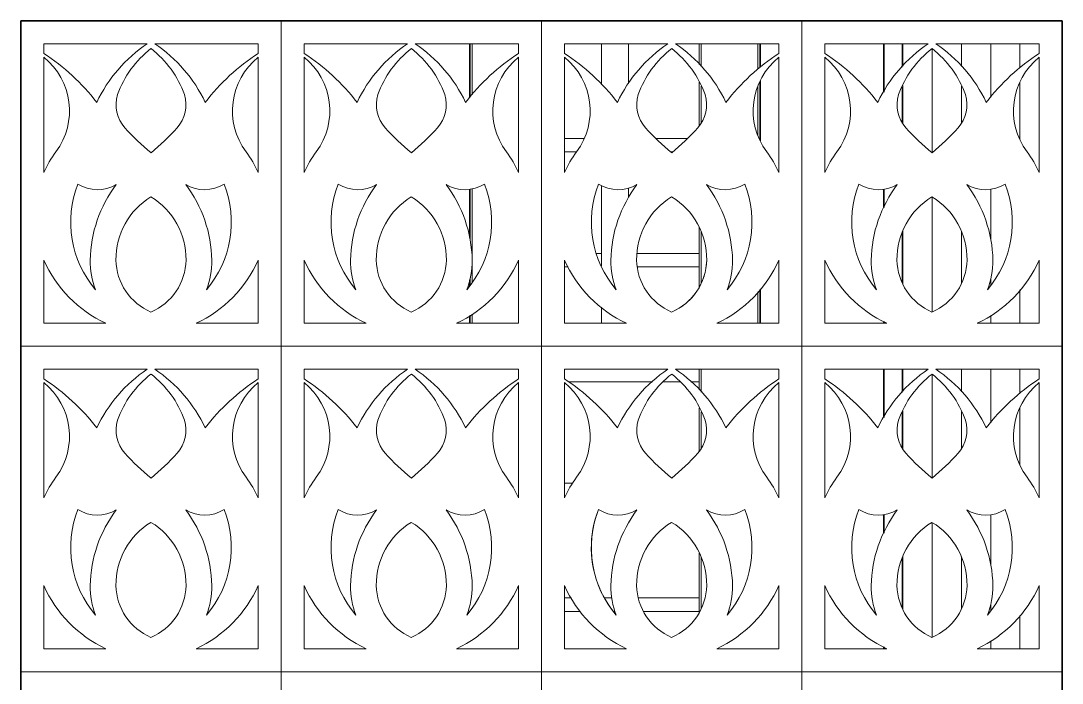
# Model space of a CAD drawing. Header units: millimetres. Extents: x -153298 to 620751, y -313239 to 250031.
# Drawn here: x 107883 to 110603, y -284527 to -282797 of the extents above; entities that cross this region are included whole.
import ezdxf

# ---------------------------------------------------------------- set-up
doc = ezdxf.new("R2010")
doc.units = ezdxf.units.MM
for name, color, linetype, lineweight in [('A-DETL', 7, 'Continuous', 70), ('A-GENM', 7, 'Continuous', 9), ('A-GLAZ-CURT', 7, 'Continuous', 9), ('WALL-E', 7, 'Continuous', 35)]:
    doc.layers.add(name, color=color, linetype=linetype, lineweight=lineweight)

# ---------------------------------------------------------------- blocks, each defined once
blk = doc.blocks.new('DPA_CP_Entrance Louver Grill Vertical Z - Louver Grill Vertical Z-18397921-2120-01 ENTRANCE 1 SECTION A')
at = {"layer": 'A-GLAZ-CURT', "color": 7}
for p, q in [((-873113.4, 113590), (-873113.4, 113463.7)), ((-873113.4, 113463.7), (-873113.4, 113590)), ((-873113.4, 113463.7), (-873113.4, 113590)), ((-873113.4, 113463.7), (-873113.4, 113590)), ((-873065.4, 113529.4), (-873065.4, 113590)), ((-873065.4, 113529.4), (-873065.4, 113590)), ((-873063.4, 113531.8), (-873063.4, 113590)), ((-873063.4, 113531.8), (-873063.4, 113590)), ((-873063.4, 113590), (-873063.4, 113531.8)), ((-873063.4, 113531.8), (-873063.4, 113590)), ((-873063.4, 113382), (-873063.4, 113481.3)), ((-873063.4, 113382), (-873063.4, 113481.3)), ((-873063.4, 113481.3), (-873063.4, 113382)), ((-873063.4, 113382), (-873063.4, 113481.3)), ((-873065.4, 113384.9), (-873065.4, 113477.1)), ((-873065.4, 113384.9), (-873065.4, 113477.1)), ((-873113.4, 113210.3), (-873113.4, 113162.1)), ((-873113.4, 113162.1), (-873113.4, 113210.3)), ((-873113.4, 113162.1), (-873113.4, 113210.3)), ((-873113.4, 113162.1), (-873113.4, 113210.3)), ((-873063.4, 112962.1), (-873063.4, 113102.9)), ((-873063.4, 112962.1), (-873063.4, 113102.9)), ((-873063.4, 113102.9), (-873063.4, 112962.1)), ((-873063.4, 112962.1), (-873063.4, 113102.9)), ((-873065.4, 112967.3), (-873065.4, 113097)), ((-873065.4, 112967.3), (-873065.4, 113097)), ((-873113.4, 112864.8), (-873113.4, 112860)), ((-873113.4, 112860), (-873113.4, 112864.8)), ((-873113.4, 112860), (-873113.4, 112864.8)), ((-873113.4, 112860), (-873113.4, 112864.8)), ((-873113.4, 112740), (-873113.4, 112613.7)), ((-873113.4, 112613.7), (-873113.4, 112740)), ((-873113.4, 112613.7), (-873113.4, 112740)), ((-873113.4, 112613.7), (-873113.4, 112740)), ((-873065.4, 112679.4), (-873065.4, 112740)), ((-873065.4, 112679.4), (-873065.4, 112740)), ((-873063.4, 112681.8), (-873063.4, 112740)), ((-873063.4, 112681.8), (-873063.4, 112740)), ((-873063.4, 112740), (-873063.4, 112681.8)), ((-873063.4, 112681.8), (-873063.4, 112740)), ((-873065.4, 112534.9), (-873065.4, 112627.1)), ((-873065.4, 112534.9), (-873065.4, 112627.1)), ((-873063.4, 112532), (-873063.4, 112631.3)), ((-873063.4, 112532), (-873063.4, 112631.3)), ((-873063.4, 112631.3), (-873063.4, 112532)), ((-873063.4, 112532), (-873063.4, 112631.3)), ((-873113.4, 112360.3), (-873113.4, 112312.1)), ((-873113.4, 112312.1), (-873113.4, 112360.3)), ((-873113.4, 112312.1), (-873113.4, 112360.3)), ((-873113.4, 112312.1), (-873113.4, 112360.3)), ((-873065.4, 112117.3), (-873065.4, 112247)), ((-873065.4, 112117.3), (-873065.4, 112247)), ((-873063.4, 112112.1), (-873063.4, 112252.9)), ((-873063.4, 112112.1), (-873063.4, 112252.9)), ((-873063.4, 112252.9), (-873063.4, 112112.1)), ((-873063.4, 112112.1), (-873063.4, 112252.9)), ((-873113.4, 112014.8), (-873113.4, 112010)), ((-873113.4, 112010), (-873113.4, 112014.8)), ((-873113.4, 112010), (-873113.4, 112014.8)), ((-873113.4, 112010), (-873113.4, 112014.8))]:
    blk.add_line(p, q, dxfattribs=at)
blk = doc.blocks.new('DPA_GM-Cage Ladder - H6000 with Protection Ring-8200624-2120-01 ENTRANCE 1 SECTION A')
at = {"layer": 'A-GENM', "color": 7}
for p, q in [((-874195.3, 113590), (-874195.3, 113449)), ((-874193.6, 113450.9), (-874193.6, 113590)), ((-874193.6, 113450.9), (-874193.6, 113590)), ((-874188.6, 113590), (-874188.6, 113456.7)), ((-874188.6, 113456.7), (-874188.6, 113590)), ((-873850.7, 113485.1), (-873850.7, 113590)), ((-873779.8, 113590), (-873779.8, 113486.6)), ((-873595.3, 113590), (-873595.3, 113536.3)), ((-873595.3, 113590), (-873595.3, 113536.3)), ((-873590.3, 113530.5), (-873590.3, 113590)), ((-873590.3, 113590), (-873590.3, 113530.5)), ((-873441.9, 113590), (-873441.9, 113524.1)), ((-873441.9, 113524.1), (-873441.9, 113590)), ((-873436.9, 113528.5), (-873436.9, 113590)), ((-873436.9, 113528.5), (-873436.9, 113590)), ((-873435.3, 113529.7), (-873435.3, 113590)), ((-873595.3, 113489.6), (-873595.3, 113376.3)), ((-873595.3, 113489.6), (-873595.3, 113376.3)), ((-873590.3, 113383.6), (-873590.3, 113479)), ((-873590.3, 113479), (-873590.3, 113383.6)), ((-873441.9, 113480.3), (-873441.9, 113349.9)), ((-873441.9, 113349.9), (-873441.9, 113480.3)), ((-873436.9, 113339.8), (-873436.9, 113490.1)), ((-873436.9, 113339.8), (-873436.9, 113490.1)), ((-873435.3, 113336.9), (-873435.3, 113493.1)), ((-873896.3, 113342.5), (-873947.4, 113342.5)), ((-873626.4, 113342.5), (-873708.3, 113342.5)), ((-873947.4, 113307.5), (-873916, 113307.5)), ((-873669.5, 113307.5), (-873665.3, 113307.5)), ((-874195.3, 113209.7), (-874195.3, 113084.1)), ((-874193.6, 113077.7), (-874193.6, 113210.1)), ((-874193.6, 113077.7), (-874193.6, 113210.1)), ((-874188.6, 113211.2), (-874188.6, 113027.4)), ((-874188.6, 113027.4), (-874188.6, 113211.2)), ((-873850.7, 113010.1), (-873850.7, 113219.7)), ((-873779.8, 113213.1), (-873779.8, 113188.3)), ((-873595.3, 113109.9), (-873595.3, 112954.7)), ((-873595.3, 113109.9), (-873595.3, 112954.7)), ((-873590.3, 112965), (-873590.3, 113100)), ((-873590.3, 113100), (-873590.3, 112965)), ((-874188.6, 113022.2), (-874188.6, 112968.3)), ((-874188.6, 112968.3), (-874188.6, 113022.2)), ((-873850.7, 113042.5), (-873863.8, 113042.5)), ((-873595.3, 113042.5), (-873757.3, 113042.5)), ((-873595.3, 113025), (-873595.3, 113041.9)), ((-873595.3, 113041.9), (-873595.3, 113025)), ((-873595.3, 113025), (-873595.3, 113008.1)), ((-873595.3, 113008.1), (-873595.3, 113025)), ((-873947.4, 113007.5), (-873937.6, 113007.5)), ((-873756.5, 113007.5), (-873595.3, 113007.5)), ((-874195.3, 112973.2), (-874195.3, 112958.6)), ((-874193.6, 112961.1), (-874193.6, 112978.8)), ((-874193.6, 112961.1), (-874193.6, 112978.8)), ((-873441.9, 112942), (-873441.9, 112860)), ((-873441.9, 112860), (-873441.9, 112942)), ((-873436.9, 112860), (-873436.9, 112948)), ((-873436.9, 112860), (-873436.9, 112948)), ((-873435.3, 112860), (-873435.3, 112950.1)), ((-874193.6, 112860), (-874193.6, 112880.9)), ((-874193.6, 112860), (-874193.6, 112880.9)), ((-874188.6, 112883.7), (-874188.6, 112860)), ((-874188.6, 112860), (-874188.6, 112883.7)), ((-873850.7, 112860), (-873850.7, 112901.9)), ((-874195.3, 112879.9), (-874195.3, 112860)), ((-873595.3, 112725), (-873595.3, 112740)), ((-873595.3, 112740), (-873595.3, 112725)), ((-873595.3, 112740), (-873595.3, 112686.3)), ((-873595.3, 112740), (-873595.3, 112686.3)), ((-873595.3, 112725), (-873595.3, 112708.1)), ((-873595.3, 112708.1), (-873595.3, 112725)), ((-873590.3, 112680.5), (-873590.3, 112740)), ((-873590.3, 112740), (-873590.3, 112680.5)), ((-873937.2, 112707.5), (-873717.4, 112707.5)), ((-873688.6, 112707.5), (-873646.2, 112707.5)), ((-873617.4, 112707.5), (-873595.3, 112707.5)), ((-873595.3, 112639.6), (-873595.3, 112526.3)), ((-873595.3, 112639.6), (-873595.3, 112526.3)), ((-873590.3, 112533.6), (-873590.3, 112629)), ((-873590.3, 112629), (-873590.3, 112533.6)), ((-873925.9, 112442.5), (-873947.4, 112442.5)), ((-873947.4, 112407.5), (-873945.5, 112407.5)), ((-873595.3, 112259.9), (-873595.3, 112104.7)), ((-873595.3, 112259.9), (-873595.3, 112104.7)), ((-873590.3, 112115), (-873590.3, 112250)), ((-873590.3, 112250), (-873590.3, 112115)), ((-873929.3, 112142.5), (-873947.4, 112142.5)), ((-873823.7, 112142.5), (-873842.6, 112142.5)), ((-873595.3, 112142.5), (-873754.5, 112142.5)), ((-873595.3, 112125), (-873595.3, 112141.9)), ((-873595.3, 112141.9), (-873595.3, 112125)), ((-873595.3, 112125), (-873595.3, 112108.1)), ((-873595.3, 112108.1), (-873595.3, 112125)), ((-873947.4, 112107.5), (-873905.6, 112107.5)), ((-873818.7, 112107.5), (-873814.9, 112107.5)), ((-873741.3, 112107.5), (-873595.3, 112107.5))]:
    blk.add_line(p, q, dxfattribs=at)
blk = doc.blocks.new('GM_Louver Grill Vertical Z - Z Profile-V94-2120-01 ENTRANCE 1 SECTION A')
at = {"layer": 'A-GENM', "color": 7}
for p, q in [((-872757.7, 113527.8), (-872757.7, 113590)), ((-872757.7, 113341.2), (-872757.7, 113488.7)), ((-872757.7, 112860), (-872757.7, 112947.1)), ((-872757.7, 112677.8), (-872757.7, 112740)), ((-872757.7, 112491.2), (-872757.7, 112638.7)), ((-872757.7, 112010), (-872757.7, 112097.1))]:
    blk.add_line(p, q, dxfattribs=at)
blk = doc.blocks.new('GM_Louver Grill Vertical Z - Z Profile-V95-2120-01 ENTRANCE 1 SECTION A')
at = {"layer": 'A-GENM', "color": 7}
for p, q in [((-872834.1, 113450.3), (-872834.1, 113590)), ((-872834.1, 113079.7), (-872834.1, 113209.9)), ((-872834.1, 112960.3), (-872834.1, 112977.1)), ((-872834.1, 112860), (-872834.1, 112880.6)), ((-872834.1, 112600.3), (-872834.1, 112740)), ((-872834.1, 112229.7), (-872834.1, 112359.9)), ((-872834.1, 112110.3), (-872834.1, 112127.1)), ((-872834.1, 112010), (-872834.1, 112030.6))]:
    blk.add_line(p, q, dxfattribs=at)
blk = doc.blocks.new('GM_Louver Grill Vertical Z - Z Profile-V96-2120-01 ENTRANCE 1 SECTION A')
at = {"layer": 'A-GENM', "color": 7}
for p, q in [((-872910.5, 113530.8), (-872910.5, 113590)), ((-872910.5, 113383.2), (-872910.5, 113479.6)), ((-872910.5, 112964.2), (-872910.5, 113100.9)), ((-872910.5, 112680.8), (-872910.5, 112740)), ((-872910.5, 112533.2), (-872910.5, 112629.6)), ((-872910.5, 112114.2), (-872910.5, 112250.9))]:
    blk.add_line(p, q, dxfattribs=at)
blk = doc.blocks.new('GM_Louver Grill Vertical Z - Z Profile-V97-2120-01 ENTRANCE 1 SECTION A')
at = {"layer": 'A-GENM', "color": 7}
for p, q in [((-872987, 113306), (-872987, 113577)), ((-872987, 112889.6), (-872987, 113189.7)), ((-872987, 112456), (-872987, 112727)), ((-872987, 112039.6), (-872987, 112339.7))]:
    blk.add_line(p, q, dxfattribs=at)
blk = doc.blocks.new('GM_Louver Grill Vertical Z - Z Profile-V99-2120-01 ENTRANCE 1 SECTION A')
at = {"layer": 'A-GENM', "color": 7}
for p, q in [((-873063.4, 113531.8), (-873063.4, 113590)), ((-873063.4, 113382), (-873063.4, 113481.3)), ((-873063.4, 112962.1), (-873063.4, 113102.9)), ((-873063.4, 112681.8), (-873063.4, 112740)), ((-873063.4, 112532), (-873063.4, 112631.3)), ((-873063.4, 112112.1), (-873063.4, 112252.9))]:
    blk.add_line(p, q, dxfattribs=at)
blk = doc.blocks.new('CP_Facade_FeaturePanel - FeaturePanel-V163-2120-01 ENTRANCE 1 SECTION A')
at = {"layer": 'A-GLAZ-CURT', "color": 7}
for p, q in [((-872647.4, 111950), (-873327.4, 111950)), ((-873327.4, 111950), (-873327.4, 111100)), ((-873327.4, 111100), (-873327.4, 111950)), ((-873327.4, 111950), (-872647.4, 111950)), ((-872647.4, 111100), (-872647.4, 111950)), ((-872647.4, 111950), (-872647.4, 111100)), ((-873267.4, 111865), (-873267.4, 111890)), ((-873267.4, 111890), (-872997.4, 111890)), ((-872997.4, 111890), (-873267.4, 111890)), ((-873267.4, 111890), (-873267.4, 111865)), ((-872977.4, 111890), (-872707.4, 111890)), ((-872707.4, 111890), (-872977.4, 111890)), ((-872707.4, 111890), (-872707.4, 111865)), ((-872707.4, 111865), (-872707.4, 111890)), ((-873267.4, 111553.8), (-873267.4, 111855)), ((-873267.4, 111855), (-873267.4, 111553.8)), ((-872707.4, 111855), (-872707.4, 111553.8)), ((-872707.4, 111553.8), (-872707.4, 111855)), ((-873267.4, 111160), (-873267.4, 111325)), ((-873267.4, 111325), (-873267.4, 111160)), ((-872707.4, 111325), (-872707.4, 111160)), ((-872707.4, 111160), (-872707.4, 111325)), ((-873105.1, 111160), (-873267.4, 111160)), ((-873267.4, 111160), (-873105.1, 111160)), ((-872707.4, 111160), (-872869.7, 111160)), ((-872869.7, 111160), (-872707.4, 111160)), ((-873327.4, 111100), (-872647.4, 111100)), ((-872647.4, 111100), (-873327.4, 111100))]:
    blk.add_line(p, q, dxfattribs=at)
for centre, radius, start, end in [((-872783.1, 111572.3), 383.2, 123.9981, 154.5541), ((-872783.1, 111572.3), 383.2, 123.9981, 154.5541), ((-872824.6, 111667.3), 265.8, 127.7601, 160.2399), ((-872824.6, 111667.3), 265.8, 127.7601, 160.2399), ((-873150.1, 111667.3), 265.8, 19.7601, 52.2399), ((-873150.1, 111667.3), 265.8, 19.7601, 52.2399), ((-873191.6, 111572.3), 383.2, 25.4459, 56.0019), ((-873191.6, 111572.3), 383.2, 25.4459, 56.0019), ((-873574.1, 111395.2), 561, 37.5261, 56.8621), ((-873574.1, 111395.2), 561, 37.5261, 56.8621), ((-873380, 111715), 179.7, 323.3195, 51.1914), ((-873380, 111715), 179.7, 323.3195, 51.1914), ((-872400.7, 111395.2), 561, 123.1379, 142.4739), ((-872400.7, 111395.2), 561, 123.1379, 142.4739), ((-872594.8, 111715), 179.7, 128.8086, 216.6805), ((-872594.8, 111715), 179.7, 128.8086, 216.6805), ((-872987.9, 111731), 90.7, 163.2297, 221.8239), ((-872987.9, 111731), 90.7, 163.2297, 221.8239), ((-872986.8, 111731), 90.7, 318.1761, 16.7703), ((-872986.8, 111731), 90.7, 318.1761, 16.7703), ((-872617.3, 112062.6), 588, 221.8239, 230.9994), ((-872617.3, 112062.6), 588, 221.8239, 230.9994), ((-873357.4, 112062.6), 588, 309.0006, 318.1761), ((-873357.4, 112062.6), 588, 309.0006, 318.1761), ((-873010, 111439.4), 281.7, 143.3195, 156.0312), ((-873010, 111439.4), 281.7, 143.3195, 156.0312), ((-872964.8, 111439.4), 281.7, 23.9688, 36.6805), ((-872964.8, 111439.4), 281.7, 23.9688, 36.6805), ((-872926.2, 111424.1), 271.1, 158.5051, 220.5829), ((-872926.2, 111424.1), 271.1, 158.5051, 220.5829), ((-873127.4, 111605.7), 96.8, 238.2187, 300.5888), ((-873127.4, 111605.7), 96.8, 238.2187, 300.5888), ((-872806.9, 111318.1), 339.5, 143.0177, 178.8347), ((-872806.9, 111318.1), 339.5, 143.0177, 178.8347), ((-872847.4, 111605.7), 96.8, 239.4112, 301.7813), ((-872847.4, 111605.7), 96.8, 239.4112, 301.7813), ((-873167.8, 111318.1), 339.5, 1.1653, 36.9823), ((-873167.8, 111318.1), 339.5, 1.1653, 36.9823), ((-873048.6, 111424.1), 271.1, 319.4171, 21.4949), ((-873048.6, 111424.1), 271.1, 319.4171, 21.4949), ((-872890.1, 111328.2), 188.8, 121.0217, 180.9783), ((-872890.1, 111328.2), 188.8, 121.0217, 180.9783), ((-873084.7, 111328.2), 188.8, 359.0217, 58.9783), ((-873084.7, 111328.2), 188.8, 26.2825, 58.9783), ((-873084.7, 111328.2), 188.8, 359.0217, 26.218), ((-872966.2, 111458.9), 329.6, 203.9688, 245.0817), ((-872966.2, 111458.9), 329.6, 203.9688, 245.0817), ((-872952.1, 111321), 194.3, 178.8347, 202.1764), ((-872952.1, 111321), 194.3, 178.8347, 202.1764), ((-872928.8, 111327.6), 150.1, 180.9783, 247.0217), ((-872928.8, 111327.6), 150.1, 180.9783, 247.0217), ((-873046, 111327.6), 150.1, 292.9783, 359.0217), ((-873046, 111327.6), 150.1, 292.9783, 359.0217), ((-873008.5, 111458.9), 329.6, 294.9183, 336.0312), ((-873008.5, 111458.9), 329.6, 294.9183, 336.0312), ((-873022.6, 111321), 194.3, 337.8236, 1.1653), ((-873022.6, 111321), 194.3, 337.8236, 1.1653)]:
    blk.add_arc(centre, radius, start, end, dxfattribs=at)
blk = doc.blocks.new('CP_Facade_FeaturePanel - FeaturePanel-V164-2120-01 ENTRANCE 1 SECTION A')
at = {"layer": 'A-GLAZ-CURT', "color": 7}
for p, q in [((-873327.4, 111950), (-874007.4, 111950)), ((-874007.4, 111950), (-874007.4, 111100)), ((-874007.4, 111100), (-874007.4, 111950)), ((-874007.4, 111950), (-873327.4, 111950)), ((-873327.4, 111100), (-873327.4, 111950)), ((-873327.4, 111950), (-873327.4, 111100)), ((-873947.4, 111865), (-873947.4, 111890)), ((-873947.4, 111890), (-873677.4, 111890)), ((-873677.4, 111890), (-873947.4, 111890)), ((-873947.4, 111890), (-873947.4, 111865)), ((-873657.4, 111890), (-873387.4, 111890)), ((-873387.4, 111890), (-873657.4, 111890)), ((-873387.4, 111890), (-873387.4, 111865)), ((-873387.4, 111865), (-873387.4, 111890)), ((-873947.4, 111553.8), (-873947.4, 111855)), ((-873947.4, 111855), (-873947.4, 111553.8)), ((-873387.4, 111855), (-873387.4, 111553.8)), ((-873387.4, 111553.8), (-873387.4, 111855)), ((-873947.4, 111160), (-873947.4, 111325)), ((-873947.4, 111325), (-873947.4, 111160)), ((-873387.4, 111325), (-873387.4, 111160)), ((-873387.4, 111160), (-873387.4, 111325)), ((-873785.1, 111160), (-873947.4, 111160)), ((-873947.4, 111160), (-873785.1, 111160)), ((-873387.4, 111160), (-873549.7, 111160)), ((-873549.7, 111160), (-873387.4, 111160)), ((-874007.4, 111100), (-873327.4, 111100)), ((-873327.4, 111100), (-874007.4, 111100))]:
    blk.add_line(p, q, dxfattribs=at)
for centre, radius, start, end in [((-873463.1, 111572.3), 383.2, 123.9981, 154.5541), ((-873463.1, 111572.3), 383.2, 123.9981, 154.5541), ((-873504.6, 111667.3), 265.8, 127.7601, 160.2399), ((-873504.6, 111667.3), 265.8, 127.7601, 160.2399), ((-873830.1, 111667.3), 265.8, 19.7601, 52.2399), ((-873830.1, 111667.3), 265.8, 19.7601, 52.2399), ((-873871.6, 111572.3), 383.2, 25.4459, 56.0019), ((-873871.6, 111572.3), 383.2, 25.4459, 56.0019), ((-874254.1, 111395.2), 561, 37.5261, 56.8621), ((-874254.1, 111395.2), 561, 37.5261, 56.8621), ((-874060, 111715), 179.7, 323.3195, 51.1914), ((-874060, 111715), 179.7, 323.3195, 51.1914), ((-873080.7, 111395.2), 561, 123.1379, 142.4739), ((-873080.7, 111395.2), 561, 123.1379, 142.4739), ((-873274.8, 111715), 179.7, 128.8086, 216.6805), ((-873274.8, 111715), 179.7, 128.8086, 216.6805), ((-873667.9, 111731), 90.7, 163.2297, 221.8239), ((-873667.9, 111731), 90.7, 163.2297, 221.8239), ((-873666.8, 111731), 90.7, 318.1761, 16.7703), ((-873666.8, 111731), 90.7, 318.1761, 16.7703), ((-873297.3, 112062.6), 588, 221.8239, 230.9994), ((-873297.3, 112062.6), 588, 221.8239, 230.9994), ((-874037.4, 112062.6), 588, 309.0006, 318.1761), ((-874037.4, 112062.6), 588, 309.0006, 318.1761), ((-873690, 111439.4), 281.7, 143.3195, 156.0312), ((-873690, 111439.4), 281.7, 143.3195, 156.0312), ((-873644.8, 111439.4), 281.7, 23.9688, 36.6805), ((-873644.8, 111439.4), 281.7, 23.9688, 36.6805), ((-873606.2, 111424.1), 271.1, 158.5051, 220.5829), ((-873606.2, 111424.1), 271.1, 158.5051, 220.5829), ((-873807.4, 111605.7), 96.8, 238.2187, 300.5888), ((-873807.4, 111605.7), 96.8, 238.2187, 300.5888), ((-873486.9, 111318.1), 339.5, 143.0177, 178.8347), ((-873486.9, 111318.1), 339.5, 143.0177, 178.8347), ((-873527.4, 111605.7), 96.8, 239.4112, 301.7813), ((-873527.4, 111605.7), 96.8, 239.4112, 301.7813), ((-873847.8, 111318.1), 339.5, 1.1653, 36.9823), ((-873847.8, 111318.1), 339.5, 1.1653, 36.9823), ((-873728.6, 111424.1), 271.1, 319.4171, 21.4949), ((-873728.6, 111424.1), 271.1, 319.4171, 21.4949), ((-873570.1, 111328.2), 188.8, 121.0217, 180.9783), ((-873570.1, 111328.2), 188.8, 121.0217, 180.9783), ((-873764.7, 111328.2), 188.8, 359.0217, 58.9783), ((-873764.7, 111328.2), 188.8, 359.0217, 58.9783), ((-873646.2, 111458.9), 329.6, 203.9688, 245.0817), ((-873646.2, 111458.9), 329.6, 203.9688, 245.0817), ((-873632.1, 111321), 194.3, 178.8347, 202.1764), ((-873632.1, 111321), 194.3, 178.8347, 190.5055), ((-873608.8, 111327.6), 150.1, 180.9783, 247.0217), ((-873608.8, 111327.6), 150.1, 180.9783, 247.0217), ((-873726, 111327.6), 150.1, 292.9783, 359.0217), ((-873726, 111327.6), 150.1, 292.9783, 359.0217), ((-873688.5, 111458.9), 329.6, 294.9183, 336.0312), ((-873688.5, 111458.9), 329.6, 294.9183, 336.0312), ((-873702.6, 111321), 194.3, 337.8236, 1.1653), ((-873702.6, 111321), 194.3, 349.4945, 1.1653), ((-873632.1, 111321), 194.3, 190.5993, 202.1764), ((-873702.6, 111321), 194.3, 337.8236, 349.4007)]:
    blk.add_arc(centre, radius, start, end, dxfattribs=at)
blk = doc.blocks.new('CP_Facade_FeaturePanel - FeaturePanel-V156-2120-01 ENTRANCE 1 SECTION A')
at = {"layer": 'A-GLAZ-CURT', "color": 7}
for p, q in [((-878647.4, 111950), (-879327.4, 111950)), ((-879327.4, 111950), (-879327.4, 111100)), ((-879327.4, 111100), (-879327.4, 111950)), ((-879327.4, 111950), (-878647.4, 111950)), ((-878647.4, 111100), (-878647.4, 111950)), ((-878647.4, 111950), (-878647.4, 111100)), ((-879267.4, 111865), (-879267.4, 111890)), ((-879267.4, 111890), (-878997.4, 111890)), ((-878997.4, 111890), (-879267.4, 111890)), ((-879267.4, 111890), (-879267.4, 111865)), ((-878977.4, 111890), (-878707.4, 111890)), ((-878707.4, 111890), (-878977.4, 111890)), ((-878707.4, 111890), (-878707.4, 111865)), ((-878707.4, 111865), (-878707.4, 111890)), ((-879267.4, 111553.8), (-879267.4, 111855)), ((-879267.4, 111855), (-879267.4, 111553.8)), ((-878707.4, 111855), (-878707.4, 111553.8)), ((-878707.4, 111553.8), (-878707.4, 111855)), ((-879267.4, 111160), (-879267.4, 111325)), ((-879267.4, 111325), (-879267.4, 111160)), ((-878707.4, 111325), (-878707.4, 111160)), ((-878707.4, 111160), (-878707.4, 111325)), ((-879105.1, 111160), (-879267.4, 111160)), ((-879267.4, 111160), (-879105.1, 111160)), ((-878707.4, 111160), (-878869.7, 111160)), ((-878869.7, 111160), (-878707.4, 111160)), ((-879327.4, 111100), (-878647.4, 111100)), ((-878647.4, 111100), (-879327.4, 111100))]:
    blk.add_line(p, q, dxfattribs=at)
for centre, radius, start, end in [((-878783.1, 111572.3), 383.2, 123.9981, 154.5541), ((-878783.1, 111572.3), 383.2, 123.9981, 154.5541), ((-878824.6, 111667.3), 265.8, 127.7601, 160.2399), ((-878824.6, 111667.3), 265.8, 127.7601, 160.2399), ((-879150.1, 111667.3), 265.8, 19.7601, 52.2399), ((-879150.1, 111667.3), 265.8, 19.7601, 52.2399), ((-879191.6, 111572.3), 383.2, 25.4459, 56.0019), ((-879191.6, 111572.3), 383.2, 25.4459, 56.0019), ((-879574.1, 111395.2), 561, 37.5261, 56.8621), ((-879574.1, 111395.2), 561, 37.5261, 56.8621), ((-879380, 111715), 179.7, 323.3195, 51.1914), ((-879380, 111715), 179.7, 323.3195, 51.1914), ((-878400.7, 111395.2), 561, 123.1379, 142.4739), ((-878400.7, 111395.2), 561, 123.1379, 142.4739), ((-878594.8, 111715), 179.7, 128.8086, 216.6805), ((-878594.8, 111715), 179.7, 128.8086, 216.6805), ((-878987.9, 111731), 90.7, 163.2297, 221.8239), ((-878987.9, 111731), 90.7, 163.2297, 221.8239), ((-878986.8, 111731), 90.7, 318.1761, 16.7703), ((-878986.8, 111731), 90.7, 318.1761, 16.7703), ((-878617.3, 112062.6), 588, 221.8239, 230.9994), ((-878617.3, 112062.6), 588, 221.8239, 230.9994), ((-879357.4, 112062.6), 588, 309.0006, 318.1761), ((-879357.4, 112062.6), 588, 309.0006, 318.1761), ((-879010, 111439.4), 281.7, 143.3195, 156.0312), ((-879010, 111439.4), 281.7, 143.3195, 156.0312), ((-878964.8, 111439.4), 281.7, 23.9688, 36.6805), ((-878964.8, 111439.4), 281.7, 23.9688, 36.6805), ((-878926.2, 111424.1), 271.1, 158.5051, 220.5829), ((-878926.2, 111424.1), 271.1, 158.5051, 220.5829), ((-879127.4, 111605.7), 96.8, 238.2187, 300.5888), ((-879127.4, 111605.7), 96.8, 238.2187, 300.5888), ((-878806.9, 111318.1), 339.5, 143.0177, 178.8347), ((-878806.9, 111318.1), 339.5, 143.0177, 178.8347), ((-878847.4, 111605.7), 96.8, 239.4112, 301.7813), ((-878847.4, 111605.7), 96.8, 239.4112, 301.7813), ((-879167.8, 111318.1), 339.5, 1.1653, 36.9823), ((-879167.8, 111318.1), 339.5, 1.1653, 36.9823), ((-879048.6, 111424.1), 271.1, 319.4171, 21.4949), ((-879048.6, 111424.1), 271.1, 319.4171, 21.4949), ((-878890.1, 111328.2), 188.8, 121.0217, 180.9783), ((-878890.1, 111328.2), 188.8, 121.0217, 180.9783), ((-879084.7, 111328.2), 188.8, 359.0217, 58.9783), ((-879084.7, 111328.2), 188.8, 359.0217, 58.9783), ((-878966.2, 111458.9), 329.6, 203.9688, 245.0817), ((-878966.2, 111458.9), 329.6, 203.9688, 245.0817), ((-878952.1, 111321), 194.3, 178.8347, 202.1764), ((-878952.1, 111321), 194.3, 178.8347, 202.1764), ((-878928.8, 111327.6), 150.1, 180.9783, 247.0217), ((-878928.8, 111327.6), 150.1, 180.9783, 247.0217), ((-879046, 111327.6), 150.1, 292.9783, 359.0217), ((-879046, 111327.6), 150.1, 292.9783, 359.0217), ((-879008.5, 111458.9), 329.6, 294.9183, 336.0312), ((-879008.5, 111458.9), 329.6, 294.9183, 336.0312), ((-879022.6, 111321), 194.3, 337.8236, 1.1653), ((-879022.6, 111321), 194.3, 337.8236, 1.1653)]:
    blk.add_arc(centre, radius, start, end, dxfattribs=at)
blk = doc.blocks.new('CP_Facade_FeaturePanel - FeaturePanel-V165-2120-01 ENTRANCE 1 SECTION A')
at = {"layer": 'A-GLAZ-CURT', "color": 7}
for p, q in [((-873327.4, 112800), (-874007.4, 112800)), ((-874007.4, 112800), (-874007.4, 111950)), ((-874007.4, 111950), (-874007.4, 112800)), ((-874007.4, 112800), (-873327.4, 112800)), ((-873327.4, 111950), (-873327.4, 112800)), ((-873327.4, 112800), (-873327.4, 111950)), ((-873947.4, 112715), (-873947.4, 112740)), ((-873947.4, 112740), (-873677.4, 112740)), ((-873677.4, 112740), (-873947.4, 112740)), ((-873947.4, 112740), (-873947.4, 112715)), ((-873657.4, 112740), (-873387.4, 112740)), ((-873387.4, 112740), (-873657.4, 112740)), ((-873387.4, 112740), (-873387.4, 112715)), ((-873387.4, 112715), (-873387.4, 112740)), ((-873947.4, 112403.8), (-873947.4, 112705)), ((-873947.4, 112705), (-873947.4, 112403.8)), ((-873387.4, 112705), (-873387.4, 112403.8)), ((-873387.4, 112403.8), (-873387.4, 112705)), ((-873947.4, 112010), (-873947.4, 112175)), ((-873947.4, 112175), (-873947.4, 112010)), ((-873387.4, 112175), (-873387.4, 112010)), ((-873387.4, 112010), (-873387.4, 112175)), ((-873785.1, 112010), (-873947.4, 112010)), ((-873947.4, 112010), (-873785.1, 112010)), ((-873387.4, 112010), (-873549.7, 112010)), ((-873549.7, 112010), (-873387.4, 112010)), ((-874007.4, 111950), (-873327.4, 111950)), ((-873327.4, 111950), (-874007.4, 111950))]:
    blk.add_line(p, q, dxfattribs=at)
for centre, radius, start, end in [((-873463.1, 112422.3), 383.2, 123.9981, 154.5541), ((-873463.1, 112422.3), 383.2, 123.9981, 154.5541), ((-873504.6, 112517.3), 265.8, 127.7601, 160.2399), ((-873504.6, 112517.3), 265.8, 127.7601, 160.2399), ((-873830.1, 112517.3), 265.8, 19.7601, 52.2399), ((-873830.1, 112517.3), 265.8, 19.7601, 52.2399), ((-873871.6, 112422.3), 383.2, 25.4459, 56.0019), ((-873871.6, 112422.3), 383.2, 25.4459, 56.0019), ((-874254.1, 112245.2), 561, 37.5261, 56.8621), ((-874254.1, 112245.2), 561, 37.5261, 56.8621), ((-874060, 112565), 179.7, 323.3195, 51.1914), ((-874060, 112565), 179.7, 323.3195, 51.1914), ((-873080.7, 112245.2), 561, 123.1379, 142.4739), ((-873080.7, 112245.2), 561, 123.1379, 142.4739), ((-873274.8, 112565), 179.7, 128.8086, 216.6805), ((-873274.8, 112565), 179.7, 128.8086, 216.6805), ((-873667.9, 112581), 90.7, 163.2297, 221.8239), ((-873667.9, 112581), 90.7, 163.2297, 221.8239), ((-873666.8, 112581), 90.7, 318.1761, 16.7703), ((-873666.8, 112581), 90.7, 318.1761, 16.7703), ((-873297.3, 112912.6), 588, 221.8239, 230.9994), ((-873297.3, 112912.6), 588, 221.8239, 230.9994), ((-874037.4, 112912.6), 588, 309.0006, 318.1761), ((-874037.4, 112912.6), 588, 309.0006, 318.1761), ((-873690, 112289.4), 281.7, 143.3195, 156.0312), ((-873690, 112289.4), 281.7, 143.3195, 156.0312), ((-873644.8, 112289.4), 281.7, 23.9688, 36.6805), ((-873644.8, 112289.4), 281.7, 23.9688, 36.6805), ((-873606.2, 112274.1), 271.1, 158.5051, 220.5829), ((-873606.2, 112274.1), 271.1, 158.5051, 203.2849), ((-873807.4, 112455.7), 96.8, 238.2187, 300.5888), ((-873807.4, 112455.7), 96.8, 238.2187, 300.5888), ((-873486.9, 112168.1), 339.5, 143.0177, 178.8347), ((-873486.9, 112168.1), 339.5, 143.0177, 178.8347), ((-873527.4, 112455.7), 96.8, 239.4112, 301.7813), ((-873527.4, 112455.7), 96.8, 239.4112, 301.7813), ((-873847.8, 112168.1), 339.5, 1.1653, 36.9823), ((-873847.8, 112168.1), 339.5, 1.1653, 36.9823), ((-873728.6, 112274.1), 271.1, 319.4171, 21.4949), ((-873728.6, 112274.1), 271.1, 319.4171, 21.4949), ((-873570.1, 112178.2), 188.8, 121.0217, 180.9783), ((-873570.1, 112178.2), 188.8, 121.0217, 180.9783), ((-873764.7, 112178.2), 188.8, 359.0217, 58.9783), ((-873764.7, 112178.2), 188.8, 359.0217, 58.9783), ((-873646.2, 112308.9), 329.6, 203.9688, 245.0817), ((-873646.2, 112308.9), 329.6, 203.9688, 245.0817), ((-873632.1, 112171), 194.3, 178.8347, 202.1764), ((-873632.1, 112171), 194.3, 178.8347, 202.1764), ((-873608.8, 112177.6), 150.1, 180.9783, 247.0217), ((-873608.8, 112177.6), 150.1, 180.9783, 247.0217), ((-873726, 112177.6), 150.1, 292.9783, 359.0217), ((-873726, 112177.6), 150.1, 292.9783, 359.0217), ((-873688.5, 112308.9), 329.6, 294.9183, 336.0312), ((-873688.5, 112308.9), 329.6, 294.9183, 336.0312), ((-873702.6, 112171), 194.3, 337.8236, 1.1653), ((-873702.6, 112171), 194.3, 337.8236, 1.1653), ((-873606.2, 112274.1), 271.1, 203.4499, 220.5829)]:
    blk.add_arc(centre, radius, start, end, dxfattribs=at)
blk = doc.blocks.new('CP_Facade_FeaturePanel - FeaturePanel-V166-2120-01 ENTRANCE 1 SECTION A')
at = {"layer": 'A-GLAZ-CURT', "color": 7}
for p, q in [((-873327.4, 113650), (-874007.4, 113650)), ((-874007.4, 113650), (-874007.4, 112800)), ((-874007.4, 112800), (-874007.4, 113650)), ((-874007.4, 113650), (-873327.4, 113650)), ((-873327.4, 112800), (-873327.4, 113650)), ((-873327.4, 113650), (-873327.4, 112800)), ((-873947.4, 113565), (-873947.4, 113590)), ((-873947.4, 113590), (-873677.4, 113590)), ((-873677.4, 113590), (-873947.4, 113590)), ((-873947.4, 113590), (-873947.4, 113565)), ((-873657.4, 113590), (-873387.4, 113590)), ((-873387.4, 113590), (-873657.4, 113590)), ((-873387.4, 113590), (-873387.4, 113565)), ((-873387.4, 113565), (-873387.4, 113590)), ((-873947.4, 113253.8), (-873947.4, 113555)), ((-873947.4, 113555), (-873947.4, 113253.8)), ((-873387.4, 113555), (-873387.4, 113253.8)), ((-873387.4, 113253.8), (-873387.4, 113555)), ((-873947.4, 112860), (-873947.4, 113025)), ((-873947.4, 113025), (-873947.4, 112860)), ((-873387.4, 113025), (-873387.4, 112860)), ((-873387.4, 112860), (-873387.4, 113025)), ((-873785.1, 112860), (-873947.4, 112860)), ((-873947.4, 112860), (-873785.1, 112860)), ((-873387.4, 112860), (-873549.7, 112860)), ((-873549.7, 112860), (-873387.4, 112860)), ((-874007.4, 112800), (-873327.4, 112800)), ((-873327.4, 112800), (-874007.4, 112800))]:
    blk.add_line(p, q, dxfattribs=at)
for centre, radius, start, end in [((-873463.1, 113272.3), 383.2, 123.9981, 154.5541), ((-873463.1, 113272.3), 383.2, 123.9981, 154.5541), ((-873871.6, 113272.3), 383.2, 25.4459, 56.0019), ((-873871.6, 113272.3), 383.2, 25.4459, 56.0019), ((-874254.1, 113095.2), 561, 37.5261, 56.8621), ((-874254.1, 113095.2), 561, 37.5261, 56.8621), ((-873504.6, 113367.3), 265.8, 127.7601, 160.2399), ((-873504.6, 113367.3), 265.8, 127.7601, 160.2399), ((-873830.1, 113367.3), 265.8, 19.7601, 52.2399), ((-873830.1, 113367.3), 265.8, 19.7601, 52.2399), ((-873080.7, 113095.2), 561, 123.1379, 142.4739), ((-873080.7, 113095.2), 561, 123.1379, 142.4739), ((-874060, 113415), 179.7, 323.3195, 51.1914), ((-874060, 113415), 179.7, 323.3195, 51.1914), ((-873274.8, 113415), 179.7, 128.8086, 216.6805), ((-873274.8, 113415), 179.7, 128.8086, 216.6805), ((-873667.9, 113431), 90.7, 163.2297, 221.8239), ((-873667.9, 113431), 90.7, 163.2297, 221.8239), ((-873666.8, 113431), 90.7, 318.1761, 16.7703), ((-873666.8, 113431), 90.7, 318.1761, 16.7703), ((-873297.3, 113762.6), 588, 221.8239, 230.9994), ((-873297.3, 113762.6), 588, 221.8239, 230.9994), ((-874037.4, 113762.6), 588, 309.0006, 318.1761), ((-874037.4, 113762.6), 588, 309.0006, 318.1761), ((-873690, 113139.4), 281.7, 143.3195, 156.0312), ((-873690, 113139.4), 281.7, 143.3195, 156.0312), ((-873644.8, 113139.4), 281.7, 23.9688, 36.6805), ((-873644.8, 113139.4), 281.7, 23.9688, 36.6805), ((-873606.2, 113124.1), 271.1, 158.5051, 220.5829), ((-873606.2, 113124.1), 271.1, 158.5051, 220.5829), ((-873807.4, 113305.7), 96.8, 238.2187, 300.5888), ((-873807.4, 113305.7), 96.8, 238.2187, 300.5888), ((-873486.9, 113018.1), 339.5, 143.0177, 178.8347), ((-873486.9, 113018.1), 339.5, 143.0177, 178.8347), ((-873527.4, 113305.7), 96.8, 239.4112, 301.7813), ((-873527.4, 113305.7), 96.8, 239.4112, 301.7813), ((-873847.8, 113018.1), 339.5, 1.1653, 36.9823), ((-873847.8, 113018.1), 339.5, 1.1653, 36.9823), ((-873728.6, 113124.1), 271.1, 319.4171, 21.4949), ((-873728.6, 113124.1), 271.1, 319.4171, 21.4949), ((-873570.1, 113028.2), 188.8, 121.0217, 180.9783), ((-873570.1, 113028.2), 188.8, 121.0217, 180.9783), ((-873764.7, 113028.2), 188.8, 359.0217, 58.9783), ((-873764.7, 113028.2), 188.8, 359.0217, 58.9783), ((-873646.2, 113158.9), 329.6, 203.9688, 245.0817), ((-873646.2, 113158.9), 329.6, 203.9688, 245.0817), ((-873632.1, 113021), 194.3, 178.8347, 202.1764), ((-873632.1, 113021), 194.3, 178.8347, 202.1764), ((-873608.8, 113027.6), 150.1, 180.9783, 247.0217), ((-873608.8, 113027.6), 150.1, 180.9783, 247.0217), ((-873726, 113027.6), 150.1, 292.9783, 359.0217), ((-873726, 113027.6), 150.1, 315.5861, 359.0217), ((-873688.5, 113158.9), 329.6, 294.9183, 336.0312), ((-873688.5, 113158.9), 329.6, 294.9183, 336.0312), ((-873702.6, 113021), 194.3, 337.8236, 1.1653), ((-873702.6, 113021), 194.3, 337.8236, 1.1653), ((-873726, 113027.6), 150.1, 292.9783, 315.1044)]:
    blk.add_arc(centre, radius, start, end, dxfattribs=at)

msp = doc.modelspace()

# ---------------------------------------------------------------- linework, layer by layer
at = {"layer": 'A-DETL', "color": 7, "lineweight": 9}
for p, q in [((107882.88, -286196.753), (107882.88, -282796.753)), ((107882.88, -282796.753), (110602.88, -282796.753)), ((110602.88, -282796.753), (110602.88, -286196.753))]:
    msp.add_line(p, q, dxfattribs=at)
at = {"layer": 'WALL-E', "color": 7}
for p, q in [((110602.88, -282796.753), (107882.88, -282796.753)), ((107882.88, -282796.753), (107882.88, -286196.753)), ((107882.88, -286196.753), (107882.88, -282796.753)), ((107882.88, -282796.753), (110602.88, -282796.753)), ((110602.88, -286196.753), (110602.88, -282796.753)), ((110602.88, -282796.753), (110602.88, -286196.753)), ((110136.88, -282983.0995), (110136.88, -282856.753)), ((110136.88, -282856.753), (110136.88, -282983.0995)), ((110136.88, -283284.6744), (110136.88, -283236.4819)), ((110136.88, -283236.4819), (110136.88, -283284.6744)), ((110136.88, -283586.753), (110136.88, -283581.9568)), ((110136.88, -283581.9568), (110136.88, -283586.753)), ((110136.88, -283833.0995), (110136.88, -283706.753)), ((110136.88, -283706.753), (110136.88, -283833.0995)), ((110136.88, -284134.6744), (110136.88, -284086.4819)), ((110136.88, -284086.4819), (110136.88, -284134.6744)), ((110136.88, -284436.753), (110136.88, -284431.9568)), ((110136.88, -284431.9568), (110136.88, -284436.753))]:
    msp.add_line(p, q, dxfattribs=at)

# ---------------------------------------------------------------- block references
at = {"layer": 'A-GENM', "color": 7}
for name in ['GM_Louver Grill Vertical Z - Z Profile-V99-2120-01 ENTRANCE 1 SECTION A', 'GM_Louver Grill Vertical Z - Z Profile-V97-2120-01 ENTRANCE 1 SECTION A', 'GM_Louver Grill Vertical Z - Z Profile-V96-2120-01 ENTRANCE 1 SECTION A', 'GM_Louver Grill Vertical Z - Z Profile-V95-2120-01 ENTRANCE 1 SECTION A', 'GM_Louver Grill Vertical Z - Z Profile-V94-2120-01 ENTRANCE 1 SECTION A', 'DPA_GM-Cage Ladder - H6000 with Protection Ring-8200624-2120-01 ENTRANCE 1 SECTION A']:
    msp.add_blockref(name, (983250.2539, -396446.753), dxfattribs=at)
at = {"layer": 'A-GLAZ-CURT', "color": 7}
for name, p in [('DPA_CP_Entrance Louver Grill Vertical Z - Louver Grill Vertical Z-18397921-2120-01 ENTRANCE 1 SECTION A', (983250.2539, -396446.753)), ('CP_Facade_FeaturePanel - FeaturePanel-V156-2120-01 ENTRANCE 1 SECTION A', (987210.2539, -394746.753)), ('CP_Facade_FeaturePanel - FeaturePanel-V156-2120-01 ENTRANCE 1 SECTION A', (987890.2539, -394746.753)), ('CP_Facade_FeaturePanel - FeaturePanel-V166-2120-01 ENTRANCE 1 SECTION A', (983250.2539, -396446.753)), ('CP_Facade_FeaturePanel - FeaturePanel-V156-2120-01 ENTRANCE 1 SECTION A', (989250.2539, -394746.753)), ('CP_Facade_FeaturePanel - FeaturePanel-V156-2120-01 ENTRANCE 1 SECTION A', (987210.2539, -395596.753)), ('CP_Facade_FeaturePanel - FeaturePanel-V156-2120-01 ENTRANCE 1 SECTION A', (987890.2539, -395596.753)), ('CP_Facade_FeaturePanel - FeaturePanel-V165-2120-01 ENTRANCE 1 SECTION A', (983250.2539, -396446.753)), ('CP_Facade_FeaturePanel - FeaturePanel-V156-2120-01 ENTRANCE 1 SECTION A', (989250.2539, -395596.753)), ('CP_Facade_FeaturePanel - FeaturePanel-V156-2120-01 ENTRANCE 1 SECTION A', (987210.2539, -396446.753)), ('CP_Facade_FeaturePanel - FeaturePanel-V156-2120-01 ENTRANCE 1 SECTION A', (987890.2539, -396446.753)), ('CP_Facade_FeaturePanel - FeaturePanel-V164-2120-01 ENTRANCE 1 SECTION A', (983250.2539, -396446.753)), ('CP_Facade_FeaturePanel - FeaturePanel-V163-2120-01 ENTRANCE 1 SECTION A', (983250.2539, -396446.753))]:
    msp.add_blockref(name, p, dxfattribs=at)

doc.saveas('drawing.dxf')
